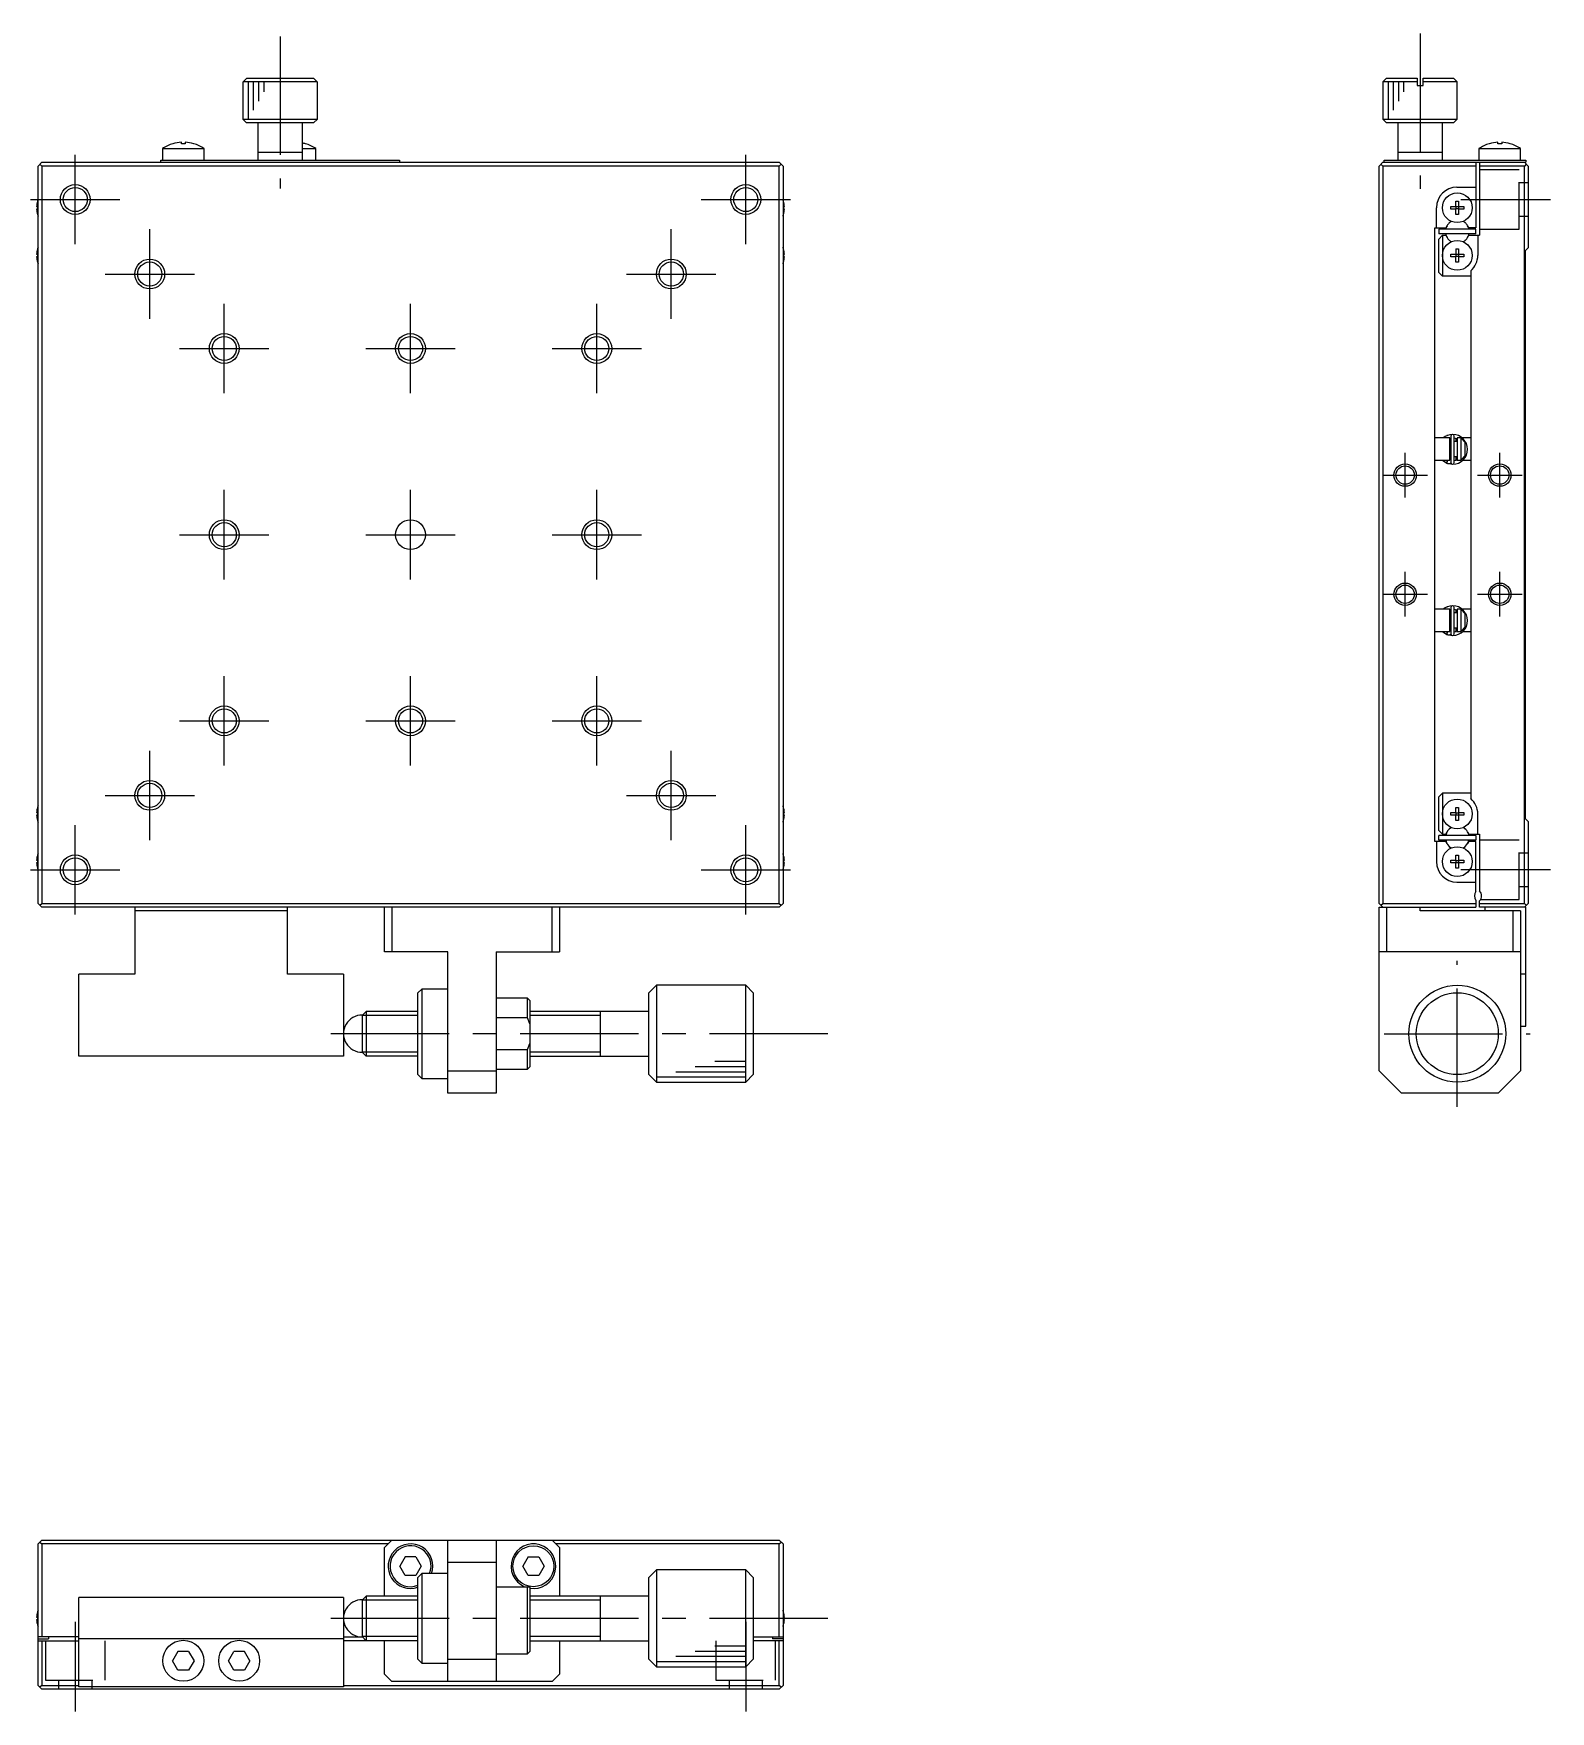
# Model space of a CAD drawing. Extents: x -3 to 303, y -8 to 232.
# Drawn here: x 99.4 to 303, y 7 to 232.3 of the extents above; entities that cross this region are included whole.
import ezdxf

# ---------------------------------------------------------------- set-up
doc = ezdxf.new("R2010")
doc.units = 0
doc.header["$LTSCALE"] = 0.5
doc.linetypes.add('CENTER', pattern=[50.8, 31.75, -6.35, 6.35, -6.35])
doc.linetypes.add('DASHED', pattern=[19.05, 12.7, -6.35])
for name, color, linetype in [('MSM_CENTER', 1, 'CENTER'), ('MSM_CONTINUOUS', 7, 'CONTINUOUS'), ('MSM_DASHED', 4, 'DASHED'), ('MSM_NARROW', 5, 'CONTINUOUS')]:
    doc.layers.add(name, color=color, linetype=linetype)

msp = doc.modelspace()

# ---------------------------------------------------------------- linework, layer by layer
at = {"layer": 'MSM_CENTER'}
for p, q in [((285.5, 232.28), (285.5, 211.45)), ((132.5, 231.88), (132.5, 211.47)), ((105, 204), (105, 216)), ((195, 204), (195, 216)), ((99, 210), (111, 210)), ((189, 210), (201, 210)), ((290.97, 210), (303, 210)), ((115, 194), (115, 206)), ((185, 194), (185, 206)), ((109, 200), (121, 200)), ((179, 200), (191, 200)), ((125, 184), (125, 196)), ((150, 184), (150, 196)), ((175, 184), (175, 196)), ((119, 190), (131, 190)), ((144, 190), (156, 190)), ((169, 190), (181, 190)), ((283.5, 170), (283.5, 176)), ((296.2, 170), (296.2, 176)), ((280.5, 173), (286.5, 173)), ((293.2, 173), (299.2, 173)), ((125, 159), (125, 171)), ((150, 159), (150, 171)), ((175, 159), (175, 171)), ((119, 165), (131, 165)), ((144, 165), (156, 165)), ((169, 165), (181, 165)), ((283.5, 154), (283.5, 160)), ((296.2, 154), (296.2, 160)), ((280.5, 157), (286.5, 157)), ((293.2, 157), (299.2, 157)), ((125, 134), (125, 146)), ((150, 134), (150, 146)), ((175, 134), (175, 146)), ((119, 140), (131, 140)), ((144, 140), (156, 140)), ((169, 140), (181, 140)), ((115, 124), (115, 136)), ((185, 124), (185, 136)), ((109, 130), (121, 130)), ((179, 130), (191, 130)), ((105, 114), (105, 126)), ((195, 114), (195, 126)), ((99, 120), (111, 120)), ((189, 120), (201, 120)), ((303, 120), (290.97, 120)), ((290.5, 88.2), (290.5, 107.8)), ((206, 98), (138.6, 98)), ((280.7, 98), (300.3, 98)), ((105, 19.03), (105, 7)), ((206, 19.5), (138.6, 19.5)), ((195, 19.03), (195, 7))]:
    msp.add_line(p, q, dxfattribs=at)
at = {"layer": 'MSM_CONTINUOUS'}
for p, q in [((127.5, 225.3), (127.5, 220.8)), ((127.5, 225.3), (127.52, 225.3)), ((127.52, 225.8), (128.02, 226.3)), ((127.52, 225.3), (127.52, 225.8)), ((137.48, 225.8), (127.52, 225.8)), ((128.02, 226.3), (136.98, 226.3)), ((136.98, 226.3), (137.48, 225.8)), ((137.48, 225.8), (137.48, 225.3)), ((137.48, 225.3), (137.5, 225.3)), ((137.5, 220.8), (137.5, 225.3)), ((281, 226.3), (280.5, 225.8)), ((280.5, 225.8), (280.5, 220.8)), ((285.1, 225.8), (280.5, 225.8)), ((281, 226.3), (285.1, 226.3)), ((285.1, 226.3), (285.1, 225.3)), ((285.1, 225.3), (285.9, 225.3)), ((285.9, 226.3), (290, 226.3)), ((285.9, 225.3), (285.9, 226.3)), ((290.5, 225.8), (285.9, 225.8)), ((290.5, 225.8), (290, 226.3)), ((290.5, 220.8), (290.5, 225.8)), ((127.5, 220.8), (128, 220.3)), ((127.5, 220.8), (137.5, 220.8)), ((137, 220.3), (137.5, 220.8)), ((280.5, 220.8), (281, 220.3)), ((280.5, 220.8), (290.5, 220.8)), ((290, 220.3), (290.5, 220.8)), ((137, 220.3), (128, 220.3)), ((129.5, 220.3), (129.5, 215.3)), ((135.5, 215.3), (135.5, 220.3)), ((290, 220.3), (281, 220.3)), ((282.5, 220.3), (282.5, 215.3)), ((288.5, 215.3), (288.5, 220.3)), ((116.7, 216.84), (116.7, 215.3)), ((116.7, 216.84), (122.3, 216.84)), ((118.1, 217.49), (118.1, 217.5)), ((119.24, 217.49), (119.24, 217.69)), ((119.76, 217.49), (119.24, 217.49)), ((119.76, 217.69), (119.76, 217.49)), ((120.9, 217.5), (120.9, 217.49)), ((122.3, 215.3), (122.3, 216.84)), ((135.5, 216.3), (129.5, 216.3)), ((135.5, 216.84), (137.3, 216.84)), ((135.9, 217.5), (135.9, 217.49)), ((137.3, 215.3), (137.3, 216.84)), ((288.5, 216.3), (282.5, 216.3)), ((293.4, 216.84), (293.4, 215.3)), ((293.4, 216.84), (299, 216.84)), ((294.8, 217.49), (294.8, 217.5)), ((295.94, 217.49), (295.94, 217.69)), ((296.46, 217.49), (295.94, 217.49)), ((296.46, 217.69), (296.46, 217.49)), ((297.6, 217.5), (297.6, 217.49)), ((299, 215.3), (299, 216.84)), ((100.5, 215), (100, 214.5)), ((100, 115.5), (100, 214.5)), ((100.25, 214.75), (100.5, 214.5)), ((100.5, 215), (199.5, 215)), ((100.5, 214.5), (100.5, 115.5)), ((199.5, 214.5), (100.5, 214.5)), ((116.5, 215.3), (148.5, 215.3)), ((116.5, 215), (116.5, 215.3)), ((148.5, 215.3), (148.5, 215)), ((200, 214.5), (199.5, 215)), ((199.5, 214.5), (199.75, 214.75)), ((199.5, 115.5), (199.5, 214.5)), ((200, 214.5), (200, 115.5)), ((280, 214.5), (280.5, 215)), ((280, 115.5), (280, 214.5)), ((280.5, 214.5), (280.25, 214.75)), ((280.5, 215), (299.7, 215)), ((293, 214.5), (280.5, 214.5)), ((280.5, 214.5), (280.5, 115.5)), ((280.7, 215.3), (299.7, 215.3)), ((280.7, 215), (280.7, 215.3)), ((293, 215), (293, 206.2)), ((293.5, 215), (293.5, 205.2)), ((299.5, 214.5), (293.5, 214.5)), ((299.5, 215), (300, 214.5)), ((299.75, 214.75), (299.5, 214.5)), ((299.5, 115.5), (299.5, 214.5)), ((299.7, 215.3), (299.7, 215)), ((300, 214.5), (300, 203.5)), ((99.93, 209.79), (99.93, 209.79)), ((200.07, 209.79), (200.07, 209.79)), ((290.32, 209.08), (290.32, 209.79)), ((290.32, 209.79), (290.68, 209.79)), ((290.45, 211.65), (293, 211.65)), ((290.68, 209.79), (290.68, 209.08)), ((99.81, 209.08), (99.93, 209.08)), ((99.93, 208.72), (99.81, 208.72)), ((99.93, 209.08), (99.93, 208.72)), ((99.93, 208.01), (99.93, 208.01)), ((200.07, 209.08), (200.19, 209.08)), ((200.07, 209.08), (200.07, 208.72)), ((200.19, 208.72), (200.07, 208.72)), ((200.07, 208.01), (200.07, 208.01)), ((287.7, 206.2), (287.7, 208.9)), ((289.61, 209.08), (290.32, 209.08)), ((289.61, 208.72), (289.61, 209.08)), ((290.32, 208.72), (289.61, 208.72)), ((290.33, 209.07), (290.32, 209.08)), ((290.33, 208.73), (290.32, 208.72)), ((290.32, 208.01), (290.32, 208.72)), ((290.68, 208.01), (290.32, 208.01)), ((290.33, 208.73), (290.33, 209.07)), ((290.33, 209.07), (290.67, 209.07)), ((290.67, 208.73), (290.33, 208.73)), ((290.67, 209.07), (290.68, 209.08)), ((290.67, 209.07), (290.67, 208.73)), ((290.67, 208.73), (290.68, 208.72)), ((290.68, 209.08), (291.39, 209.08)), ((291.39, 208.72), (290.68, 208.72)), ((290.68, 208.72), (290.68, 208.01)), ((291.39, 209.08), (291.39, 208.72)), ((287.5, 206.2), (288.96, 206.2)), ((287.5, 123.8), (287.5, 206.2)), ((293, 206), (288, 206)), ((288, 206), (288, 205.4)), ((293, 205.4), (288, 205.4)), ((288, 204.7), (288.5, 205.2)), ((288.5, 205.2), (288.96, 205.2)), ((288.5, 205.2), (288.5, 199.7)), ((289.13, 206.49), (288.96, 206.2)), ((288.96, 205.2), (289.13, 204.91)), ((292.04, 206.2), (291.87, 206.49)), ((291.87, 204.91), (292.04, 205.2)), ((293, 206.2), (292.04, 206.2)), ((292.04, 205.2), (293.5, 205.2)), ((293, 205.4), (293, 206)), ((293.25, 205.2), (293.25, 202.5)), ((99.93, 203.39), (99.93, 203.39)), ((200.07, 203.39), (200.07, 203.39)), ((288, 200.2), (288, 204.7)), ((290.32, 203.39), (290.32, 202.68)), ((290.32, 203.39), (290.68, 203.39)), ((290.68, 203.39), (290.68, 202.68)), ((299.65, 203.15), (300, 203.5)), ((299.65, 126.85), (299.65, 203.15)), ((99.81, 202.68), (99.93, 202.68)), ((99.93, 202.32), (99.81, 202.32)), ((99.93, 202.68), (99.93, 202.32)), ((99.93, 201.61), (99.93, 201.61)), ((200.07, 202.68), (200.19, 202.68)), ((200.07, 202.68), (200.07, 202.32)), ((200.19, 202.32), (200.07, 202.32)), ((200.07, 201.61), (200.07, 201.61)), ((289.61, 202.68), (290.32, 202.68)), ((289.61, 202.32), (289.61, 202.68)), ((290.32, 202.32), (289.61, 202.32)), ((290.33, 202.67), (290.32, 202.68)), ((290.33, 202.33), (290.32, 202.32)), ((290.32, 201.61), (290.32, 202.32)), ((290.68, 201.61), (290.32, 201.61)), ((290.33, 202.33), (290.33, 202.67)), ((290.33, 202.67), (290.67, 202.67)), ((290.67, 202.33), (290.33, 202.33)), ((290.67, 202.67), (290.68, 202.68)), ((290.67, 202.67), (290.67, 202.33)), ((290.67, 202.33), (290.68, 202.32)), ((290.68, 202.68), (291.39, 202.68)), ((291.39, 202.32), (290.68, 202.32)), ((290.68, 202.32), (290.68, 201.61)), ((291.39, 202.68), (291.39, 202.32)), ((288.5, 199.7), (288, 200.2)), ((292.3, 199.7), (288.5, 199.7)), ((292.3, 200.42), (292.3, 129.58)), ((289.5, 178), (287.5, 178)), ((289.12, 178.31), (289.09, 178.3)), ((289.09, 178.3), (289.09, 178.3)), ((289.09, 178.3), (289.09, 178.3)), ((289.13, 178.32), (289.12, 178.32)), ((289.12, 178.32), (289.12, 178.32)), ((289.12, 178.32), (289.12, 178.31)), ((289.14, 178.32), (289.13, 178.32)), ((289.13, 178.32), (289.13, 178.32)), ((289.13, 178.32), (289.13, 178.32)), ((289.13, 178.32), (289.13, 178.32)), ((289.13, 178.32), (289.13, 178.32)), ((289.13, 178.32), (289.13, 178.32)), ((289.13, 178.32), (289.13, 178.32)), ((289.14, 178.32), (289.14, 178.32)), ((289.14, 178.32), (289.14, 178.32)), ((289.14, 178.32), (289.14, 178.32)), ((289.5, 175), (289.5, 178)), ((289.5, 177.97), (289.64, 177.99)), ((289.64, 178.23), (289.64, 174.68)), ((290.09, 174.68), (290.09, 178.23)), ((290.09, 177.99), (290.5, 177.87)), ((290.5, 178), (290.5, 175)), ((291, 178), (290.5, 178)), ((291, 175), (291, 178)), ((292.3, 178), (291.14, 178)), ((289.5, 177.87), (289.64, 177.63)), ((289.64, 177.5), (289.5, 177.5)), ((290.5, 177.5), (290.09, 177.5)), ((290.3, 177.95), (290.3, 177.5)), ((291, 177.95), (291.5, 177.42)), ((291.5, 177.42), (291.5, 175.58)), ((287.5, 175), (289.5, 175)), ((288.5, 175), (289.09, 174.62)), ((289.01, 174.65), (289.16, 174.59)), ((289.08, 174.62), (289.23, 175)), ((289.08, 174.62), (289.08, 174.62)), ((289.09, 174.66), (289.1, 174.67)), ((289.09, 174.65), (289.09, 174.66)), ((289.09, 174.64), (289.09, 174.65)), ((289.09, 174.63), (289.09, 174.64)), ((289.09, 174.62), (289.09, 174.63)), ((289.09, 174.63), (289.09, 174.63)), ((289.09, 174.62), (289.12, 174.6)), ((289.09, 174.62), (289.09, 174.62)), ((289.09, 174.62), (289.09, 174.62)), ((289.09, 174.62), (289.09, 174.62)), ((289.1, 174.69), (289.11, 174.71)), ((289.1, 174.68), (289.1, 174.69)), ((289.1, 174.67), (289.1, 174.68)), ((289.11, 174.72), (289.12, 174.74)), ((289.11, 174.71), (289.11, 174.72)), ((289.12, 174.75), (289.13, 174.77)), ((289.12, 174.74), (289.12, 174.75)), ((289.12, 174.6), (289.15, 174.59)), ((289.13, 174.77), (289.14, 174.78)), ((289.14, 174.8), (289.15, 174.82)), ((289.14, 174.78), (289.14, 174.8)), ((289.15, 174.82), (289.16, 174.83)), ((289.15, 174.59), (289.19, 174.58)), ((289.16, 174.85), (289.17, 174.87)), ((289.16, 174.83), (289.16, 174.85)), ((289.16, 174.59), (289.85, 174.46)), ((289.17, 174.87), (289.18, 174.88)), ((289.18, 174.88), (289.19, 174.9)), ((289.19, 174.91), (289.2, 174.93)), ((289.19, 174.9), (289.19, 174.91)), ((289.19, 174.58), (289.22, 174.57)), ((289.2, 174.93), (289.21, 174.94)), ((289.21, 174.96), (289.22, 174.97)), ((289.21, 174.94), (289.21, 174.96)), ((289.22, 174.97), (289.23, 174.98)), ((289.22, 174.57), (289.26, 174.57)), ((289.23, 174.99), (289.24, 175)), ((289.23, 174.98), (289.23, 174.99)), ((289.26, 174.57), (289.29, 174.56)), ((289.29, 174.56), (289.33, 174.56)), ((289.33, 174.56), (289.36, 174.56)), ((289.36, 174.56), (289.4, 174.56)), ((289.4, 174.56), (289.44, 174.56)), ((289.44, 174.56), (289.47, 174.57)), ((289.47, 174.57), (289.51, 174.57)), ((289.5, 175.5), (289.64, 175.5)), ((289.64, 175.28), (289.5, 175.04)), ((289.51, 174.57), (289.54, 174.58)), ((289.54, 174.58), (289.58, 174.59)), ((289.58, 174.59), (289.61, 174.6)), ((289.61, 174.6), (289.64, 174.62)), ((289.64, 174.62), (289.65, 174.62)), ((290.09, 175.5), (290.5, 175.5)), ((290.5, 175.04), (290.09, 174.92)), ((290.3, 175.5), (290.3, 175)), ((290.3, 175), (290.39, 175)), ((290.5, 175), (291, 175)), ((291.5, 175.58), (291, 175.05)), ((291.23, 175), (292.3, 175)), ((289.5, 155), (287.5, 155)), ((289.12, 155.31), (289.09, 155.3)), ((289.09, 155.3), (289.09, 155.3)), ((289.09, 155.3), (289.09, 155.3)), ((289.13, 155.32), (289.12, 155.32)), ((289.12, 155.32), (289.12, 155.32)), ((289.12, 155.32), (289.12, 155.31)), ((289.14, 155.32), (289.13, 155.32)), ((289.13, 155.32), (289.13, 155.32)), ((289.13, 155.32), (289.13, 155.32)), ((289.13, 155.32), (289.13, 155.32)), ((289.13, 155.32), (289.13, 155.32)), ((289.13, 155.32), (289.13, 155.32)), ((289.13, 155.32), (289.13, 155.32)), ((289.14, 155.32), (289.14, 155.32)), ((289.14, 155.32), (289.14, 155.32)), ((289.14, 155.32), (289.14, 155.32)), ((289.5, 152), (289.5, 155)), ((289.5, 154.97), (289.64, 154.99)), ((289.5, 154.87), (289.64, 154.63)), ((289.64, 154.5), (289.5, 154.5)), ((289.64, 155.23), (289.64, 151.68)), ((290.09, 151.68), (290.09, 155.23)), ((290.09, 154.99), (290.5, 154.87)), ((290.5, 154.5), (290.09, 154.5)), ((290.3, 154.95), (290.3, 154.5)), ((290.5, 155), (290.5, 152)), ((291, 155), (290.5, 155)), ((291, 152), (291, 155)), ((291, 154.95), (291.5, 154.42)), ((292.3, 155), (291.14, 155)), ((291.5, 154.42), (291.5, 152.58)), ((287.5, 152), (289.5, 152)), ((288.5, 152), (289.09, 151.62)), ((289.01, 151.65), (289.08, 151.62)), ((289.08, 151.62), (289.23, 152)), ((289.08, 151.62), (289.16, 151.59)), ((289.09, 151.66), (289.1, 151.67)), ((289.09, 151.65), (289.09, 151.66)), ((289.09, 151.64), (289.09, 151.65)), ((289.09, 151.63), (289.09, 151.64)), ((289.09, 151.62), (289.09, 151.63)), ((289.09, 151.63), (289.09, 151.63)), ((289.09, 151.62), (289.12, 151.6)), ((289.09, 151.62), (289.09, 151.62)), ((289.09, 151.62), (289.09, 151.62)), ((289.09, 151.62), (289.09, 151.62)), ((289.1, 151.69), (289.11, 151.71)), ((289.1, 151.68), (289.1, 151.69)), ((289.1, 151.67), (289.1, 151.68)), ((289.11, 151.72), (289.12, 151.74)), ((289.11, 151.71), (289.11, 151.72)), ((289.12, 151.75), (289.13, 151.77)), ((289.12, 151.74), (289.12, 151.75)), ((289.12, 151.6), (289.15, 151.59)), ((289.13, 151.77), (289.14, 151.78)), ((289.14, 151.8), (289.15, 151.82)), ((289.14, 151.78), (289.14, 151.8)), ((289.15, 151.82), (289.16, 151.83)), ((289.15, 151.59), (289.19, 151.58)), ((289.16, 151.85), (289.17, 151.87)), ((289.16, 151.83), (289.16, 151.85)), ((289.16, 151.59), (289.85, 151.46)), ((289.17, 151.87), (289.18, 151.88)), ((289.18, 151.88), (289.19, 151.9)), ((289.19, 151.91), (289.2, 151.93)), ((289.19, 151.9), (289.19, 151.91)), ((289.19, 151.58), (289.22, 151.57)), ((289.2, 151.93), (289.21, 151.94)), ((289.21, 151.96), (289.22, 151.97)), ((289.21, 151.94), (289.21, 151.96)), ((289.22, 151.97), (289.23, 151.98)), ((289.22, 151.57), (289.26, 151.57)), ((289.23, 151.99), (289.24, 152)), ((289.23, 151.98), (289.23, 151.99)), ((289.26, 151.57), (289.29, 151.56)), ((289.29, 151.56), (289.33, 151.56)), ((289.33, 151.56), (289.36, 151.56)), ((289.36, 151.56), (289.4, 151.56)), ((289.4, 151.56), (289.44, 151.56)), ((289.44, 151.56), (289.47, 151.57)), ((289.47, 151.57), (289.51, 151.57)), ((289.5, 152.5), (289.64, 152.5)), ((289.64, 152.28), (289.5, 152.04)), ((289.51, 151.57), (289.54, 151.58)), ((289.54, 151.58), (289.58, 151.59)), ((289.58, 151.59), (289.61, 151.6)), ((289.61, 151.6), (289.64, 151.62)), ((289.64, 151.62), (289.65, 151.62)), ((290.09, 152.5), (290.5, 152.5)), ((290.5, 152.04), (290.09, 151.92)), ((290.3, 152.5), (290.3, 152)), ((290.3, 152), (290.39, 152)), ((290.5, 152), (291, 152)), ((291.5, 152.58), (291, 152.05)), ((291.23, 152), (292.3, 152)), ((288, 129.8), (288.5, 130.3)), ((288, 125.3), (288, 129.8)), ((292.3, 130.3), (288.5, 130.3)), ((288.5, 130.3), (288.5, 124.8)), ((99.81, 127.68), (99.93, 127.68)), ((99.93, 127.32), (99.81, 127.32)), ((99.93, 128.39), (99.93, 128.39)), ((99.93, 127.68), (99.93, 127.32)), ((99.93, 126.61), (99.93, 126.61)), ((200.07, 128.39), (200.07, 128.39)), ((200.07, 127.68), (200.19, 127.68)), ((200.07, 127.68), (200.07, 127.32)), ((200.19, 127.32), (200.07, 127.32)), ((200.07, 126.61), (200.07, 126.61)), ((289.61, 127.68), (290.32, 127.68)), ((289.61, 127.32), (289.61, 127.68)), ((290.32, 127.32), (289.61, 127.32)), ((290.32, 127.68), (290.32, 128.39)), ((290.32, 128.39), (290.68, 128.39)), ((290.33, 127.67), (290.32, 127.68)), ((290.33, 127.33), (290.32, 127.32)), ((290.32, 126.61), (290.32, 127.32)), ((290.68, 126.61), (290.32, 126.61)), ((290.33, 127.33), (290.33, 127.67)), ((290.33, 127.67), (290.67, 127.67)), ((290.67, 127.33), (290.33, 127.33)), ((290.67, 127.67), (290.68, 127.68)), ((290.67, 127.67), (290.67, 127.33)), ((290.67, 127.33), (290.68, 127.32)), ((290.68, 128.39), (290.68, 127.68)), ((290.68, 127.68), (291.39, 127.68)), ((291.39, 127.32), (290.68, 127.32)), ((290.68, 127.32), (290.68, 126.61)), ((291.39, 127.68), (291.39, 127.32)), ((293.25, 124.8), (293.25, 127.5)), ((300, 126.5), (299.65, 126.85)), ((300, 126.5), (300, 115.5)), ((288.5, 124.8), (288, 125.3)), ((293, 124.6), (288, 124.6)), ((288, 124), (288, 124.6)), ((293, 124), (288, 124)), ((288.5, 124.8), (288.96, 124.8)), ((288.96, 124.8), (289.13, 125.09)), ((291.87, 125.09), (292.04, 124.8)), ((292.04, 124.8), (293.5, 124.8)), ((293, 124.6), (293, 124)), ((293.5, 124.8), (293.5, 117.16)), ((99.93, 121.99), (99.93, 121.99)), ((200.07, 121.99), (200.07, 121.99)), ((288.96, 123.8), (287.5, 123.8)), ((287.7, 123.8), (287.7, 121.1)), ((289.13, 123.51), (288.96, 123.8)), ((290.32, 121.28), (290.32, 121.99)), ((290.32, 121.99), (290.68, 121.99)), ((290.68, 121.99), (290.68, 121.28)), ((292.04, 123.8), (291.87, 123.51)), ((293, 123.8), (292.04, 123.8)), ((293, 117.1), (293, 123.8)), ((99.81, 121.28), (99.93, 121.28)), ((99.93, 120.92), (99.81, 120.92)), ((99.93, 121.28), (99.93, 120.92)), ((99.93, 120.21), (99.93, 120.21)), ((200.07, 121.28), (200.19, 121.28)), ((200.07, 121.28), (200.07, 120.92)), ((200.19, 120.92), (200.07, 120.92)), ((200.07, 120.21), (200.07, 120.21)), ((289.61, 121.28), (290.32, 121.28)), ((289.61, 120.92), (289.61, 121.28)), ((290.32, 120.92), (289.61, 120.92)), ((290.33, 121.27), (290.32, 121.28)), ((290.33, 120.93), (290.32, 120.92)), ((290.32, 120.21), (290.32, 120.92)), ((290.68, 120.21), (290.32, 120.21)), ((290.33, 120.93), (290.33, 121.27)), ((290.33, 121.27), (290.67, 121.27)), ((290.67, 120.93), (290.33, 120.93)), ((290.67, 121.27), (290.68, 121.28)), ((290.67, 121.27), (290.67, 120.93)), ((290.67, 120.93), (290.68, 120.92)), ((290.68, 121.28), (291.39, 121.28)), ((291.39, 120.92), (290.68, 120.92)), ((290.68, 120.92), (290.68, 120.21)), ((291.39, 121.28), (291.39, 120.92)), ((290.45, 118.35), (293, 118.35)), ((100, 115.5), (100.5, 115)), ((100.25, 115.25), (100.5, 115.5)), ((100.5, 115.5), (199.5, 115.5)), ((199.5, 115), (100.5, 115)), ((113, 115), (113, 106)), ((133.5, 106), (133.5, 115)), ((146.5, 109), (146.5, 115)), ((147.5, 115), (147.5, 109)), ((169, 109), (169, 115)), ((170, 115), (170, 109)), ((199.5, 115), (200, 115.5)), ((199.5, 115.5), (199.75, 115.25)), ((280, 115.5), (280.5, 115)), ((280, 93), (280, 115)), ((280, 115), (293, 115)), ((280.25, 115.25), (280.5, 115.5)), ((280.5, 115.5), (293, 115.5)), ((281, 115), (281, 109)), ((285.5, 114.5), (285.5, 115)), ((293, 115.9), (293, 115)), ((293.5, 115), (293.5, 115.84)), ((293.5, 115.5), (299.5, 115.5)), ((299.7, 115), (293.5, 115)), ((294.2, 115), (294.2, 114.5)), ((300, 115.5), (299.5, 115)), ((299.5, 115.5), (299.75, 115.25)), ((299.7, 99), (299.7, 115)), ((133.5, 114.5), (113, 114.5)), ((299, 114.5), (285.5, 114.5)), ((298, 109), (298, 114.5)), ((299, 114.5), (299, 93)), ((155, 109), (146.5, 109)), ((155, 90), (155, 109)), ((161.5, 109), (170, 109)), ((161.5, 109), (161.5, 90)), ((299, 109), (280, 109)), ((113, 106), (105.5, 106)), ((105.5, 95), (105.5, 106)), ((141, 106), (133.5, 106)), ((141, 106), (141, 95)), ((299.7, 106), (299, 106)), ((151.5, 104), (151, 103.5)), ((155, 104), (151.5, 104)), ((151.5, 104), (151.5, 92)), ((183, 104.5), (182, 103.5)), ((195, 104.5), (183, 104.5)), ((183, 104.5), (183, 91.5)), ((196, 103.5), (195, 104.5)), ((195, 91.5), (195, 104.5)), ((151, 92.5), (151, 103.5)), ((165.7, 102.75), (161.5, 102.75)), ((166, 102.45), (165.7, 102.75)), ((165.7, 100.12), (165.7, 102.75)), ((166, 102.45), (166, 93.55)), ((182, 92.5), (182, 103.5)), ((196, 103.5), (196, 92.5)), ((143.5, 100.46), (144.04, 101)), ((143.5, 100.46), (143.5, 95.54)), ((144.04, 101), (144.04, 95)), ((151, 101), (144.04, 101)), ((165.7, 100.12), (161.5, 100.12)), ((166, 99.32), (165.7, 100.12)), ((182, 101), (166, 101)), ((175.5, 95), (175.5, 101)), ((299, 99), (299.7, 99)), ((141, 95), (105.5, 95)), ((144.04, 95), (143.5, 95.54)), ((151, 95), (144.04, 95)), ((161.5, 95.88), (165.7, 95.88)), ((165.7, 95.88), (166, 96.68)), ((165.7, 93.25), (165.7, 95.88)), ((166, 95), (182, 95)), ((151, 92.5), (151.5, 92)), ((155, 93), (161.5, 93)), ((161.5, 93.25), (165.7, 93.25)), ((165.7, 93.25), (166, 93.55)), ((182, 92.5), (183, 91.5)), ((195, 91.5), (196, 92.5)), ((280, 93), (283, 90)), ((296, 90), (299, 93)), ((151.5, 92), (155, 92)), ((183, 91.5), (195, 91.5)), ((161.5, 90), (155, 90)), ((296, 90), (283, 90)), ((100, 29.5), (100.5, 30)), ((100, 10.5), (100, 29.5)), ((100.25, 29.75), (100.5, 29.5)), ((100.5, 30), (199.5, 30)), ((147, 29.5), (100.5, 29.5)), ((100.5, 29.5), (100.5, 17)), ((147.5, 30), (146.5, 29)), ((155, 11), (155, 30)), ((161.5, 30), (161.5, 11)), ((170, 29), (169, 30)), ((199.5, 29.5), (169.5, 29.5)), ((199.5, 30), (200, 29.5)), ((199.5, 29.5), (199.75, 29.75)), ((199.5, 17), (199.5, 29.5)), ((200, 29.5), (200, 10.5)), ((146.5, 22.5), (146.5, 29)), ((149.28, 27.75), (148.56, 26.5)), ((150.72, 27.75), (149.28, 27.75)), ((150.72, 27.75), (151.44, 26.5)), ((165.78, 27.75), (165.06, 26.5)), ((165.78, 27.75), (167.22, 27.75)), ((167.22, 27.75), (167.94, 26.5)), ((170, 29), (170, 22.5)), ((149.28, 25.25), (148.56, 26.5)), ((150.72, 25.25), (149.28, 25.25)), ((151.44, 26.5), (150.72, 25.25)), ((151.5, 25.5), (151, 25)), ((151, 14), (151, 25)), ((155, 25.5), (151.5, 25.5)), ((151.5, 25.5), (151.5, 13.5)), ((161.5, 27), (155, 27)), ((165.78, 25.25), (165.06, 26.5)), ((167.22, 25.25), (165.78, 25.25)), ((167.94, 26.5), (167.22, 25.25)), ((183, 26), (182, 25)), ((182, 14), (182, 25)), ((195, 26), (183, 26)), ((183, 26), (183, 13)), ((196, 25), (195, 26)), ((195, 13), (195, 26)), ((196, 25), (196, 14)), ((161.5, 23.75), (166, 23.75)), ((165.7, 14.75), (165.7, 23.75)), ((166, 23.75), (166, 15.05)), ((99.93, 20.39), (99.93, 20.39)), ((105.5, 10.3), (105.5, 22.3)), ((141, 22.3), (105.5, 22.3)), ((141, 22.3), (141, 10.3)), ((143.5, 21.96), (144.04, 22.5)), ((143.5, 21.96), (143.5, 17.04)), ((144.04, 22.5), (144.04, 16.5)), ((151, 22.5), (144.04, 22.5)), ((182, 22.5), (166, 22.5)), ((175.5, 16.5), (175.5, 22.5)), ((200.07, 20.39), (200.07, 20.39)), ((99.81, 19.68), (99.93, 19.68)), ((99.93, 19.32), (99.81, 19.32)), ((99.93, 19.68), (99.93, 19.32)), ((99.93, 18.61), (99.93, 18.61)), ((200.07, 19.68), (200.19, 19.68)), ((200.07, 19.68), (200.07, 19.32)), ((200.19, 19.32), (200.07, 19.32)), ((200.07, 18.61), (200.07, 18.61)), ((105.5, 17), (100, 17)), ((100, 16.75), (101.4, 16.75)), ((100, 16.5), (105.5, 16.5)), ((100.5, 16.5), (100.5, 10.5)), ((101.4, 17), (101.4, 16.75)), ((105.5, 16.8), (141, 16.8)), ((141, 17), (143.54, 17)), ((151, 16.5), (141, 16.5)), ((144.04, 16.5), (143.5, 17.04)), ((146.5, 12), (146.5, 16.5)), ((166, 16.5), (182, 16.5)), ((170, 16.5), (170, 12)), ((196, 17), (200, 17)), ((200, 16.5), (196, 16.5)), ((198.6, 17), (198.6, 16.75)), ((200, 16.75), (198.6, 16.75)), ((199.5, 10.5), (199.5, 16.5)), ((118.78, 15.05), (118.06, 13.8)), ((118.78, 12.55), (118.06, 13.8)), ((120.22, 15.05), (118.78, 15.05)), ((120.22, 15.05), (120.94, 13.8)), ((120.94, 13.8), (120.22, 12.55)), ((125.56, 13.8), (126.28, 15.05)), ((126.28, 12.55), (125.56, 13.8)), ((127.72, 15.05), (126.28, 15.05)), ((128.44, 13.8), (127.72, 15.05)), ((128.44, 13.8), (127.72, 12.55)), ((151, 14), (151.5, 13.5)), ((155, 14), (161.5, 14)), ((161.5, 14.75), (165.7, 14.75)), ((165.7, 14.75), (166, 15.05)), ((182, 14), (183, 13)), ((195, 13), (196, 14)), ((120.22, 12.55), (118.78, 12.55)), ((127.72, 12.55), (126.28, 12.55)), ((146.5, 12), (147.5, 11)), ((151.5, 13.5), (155, 13.5)), ((169, 11), (170, 12)), ((183, 13), (195, 13)), ((100.5, 10), (100, 10.5)), ((100.5, 10.5), (100.25, 10.25)), ((100.5, 10.5), (105.5, 10.5)), ((199.5, 10), (100.5, 10)), ((141, 10.3), (105.5, 10.3)), ((141, 10.5), (199.5, 10.5)), ((169, 11), (147.5, 11)), ((200, 10.5), (199.5, 10)), ((199.75, 10.25), (199.5, 10.5))]:
    msp.add_line(p, q, dxfattribs=at)
for centre, radius in [((105, 210), 1.62), ((195, 210), 1.62), ((290.5, 208.9), 2), ((290.5, 202.5), 2), ((115, 200), 1.62), ((185, 200), 1.62), ((125, 190), 1.62), ((150, 190), 1.62), ((175, 190), 1.62), ((283.5, 173), 1.23), ((296.2, 173), 1.23), ((150, 165), 2), ((125, 165), 1.62), ((175, 165), 1.62), ((283.5, 157), 1.23), ((296.2, 157), 1.23), ((125, 140), 1.62), ((150, 140), 1.62), ((175, 140), 1.62), ((115, 130), 1.62), ((185, 130), 1.62), ((290.5, 127.5), 2), ((290.5, 121.1), 2), ((105, 120), 1.62), ((195, 120), 1.62), ((290.5, 98), 6.5), ((290.5, 98), 5.5), ((166.5, 26.5), 2.75), ((119.5, 13.8), 2.75), ((127, 13.8), 2.75)]:
    msp.add_circle(centre, radius, dxfattribs=at)
for centre, radius, start, end in [((119.5, 212.7), 5, 106.2858, 124.0558), ((119.5, 212.7), 4.99, 92.9848, 106.2726), ((119.5, 212.7), 4.99, 73.7274, 87.0152), ((119.5, 212.7), 5, 55.9442, 73.7142), ((134.5, 212.7), 4.99, 73.7274, 78.4472), ((134.5, 212.7), 5, 55.9442, 73.7142), ((296.2, 212.7), 5, 106.2858, 124.0558), ((296.2, 212.7), 4.99, 92.9848, 106.2726), ((296.2, 212.7), 4.99, 73.7274, 87.0152), ((296.2, 212.7), 5, 55.9442, 73.7142), ((103, 208.9), 3.19, 163.8933, 176.7703), ((103, 208.9), 3.2, 159.6359, 163.8775), ((197, 208.9), 3.2, 16.1225, 20.3641), ((197, 208.9), 3.19, 3.2297, 16.1067), ((290.45, 208.9), 2.75, 90, 180), ((103, 208.9), 3.19, 183.2297, 196.1067), ((103, 208.9), 3.2, 196.1225, 200.3641), ((197, 208.9), 3.2, 339.6359, 343.8775), ((197, 208.9), 3.19, 343.8933, 356.7703), ((290.5, 205.7), 1.59, 150, 169.1069), ((290.5, 205.7), 1.59, 190.893, 210), ((290.5, 205.7), 1.59, 135, 150), ((290.62, 205.59), 1.75, 121.8865, 135.0044), ((290.5, 205.7), 1.59, 120.4332, 135), ((290.5, 205.7), 1.59, 45, 59.5668), ((290.38, 205.59), 1.75, 44.9956, 58.1135), ((290.5, 205.7), 1.59, 30, 45), ((290.5, 205.7), 1.59, 10.8931, 30), ((290.5, 205.7), 1.59, 330, 349.107), ((103, 202.5), 3.19, 163.8933, 176.7703), ((103, 202.5), 3.2, 159.6359, 163.8775), ((197, 202.5), 3.2, 16.1225, 20.3641), ((197, 202.5), 3.19, 3.2297, 16.1067), ((290.5, 205.7), 1.59, 210, 225), ((290.62, 205.81), 1.75, 224.9956, 238.1135), ((290.5, 205.7), 1.59, 225, 239.5667), ((290.5, 205.7), 1.59, 300.4333, 315), ((290.38, 205.81), 1.75, 301.8865, 315.0044), ((290.5, 205.7), 1.59, 315, 330), ((103, 202.5), 3.19, 183.2297, 196.1067), ((103, 202.5), 3.2, 196.1225, 200.3641), ((197, 202.5), 3.2, 339.6359, 343.8775), ((197, 202.5), 3.19, 343.8933, 356.7703), ((290.5, 202.5), 2.75, 310.8852, 0), ((289.87, 176.45), 2, 90.7495, 129.5117), ((289.87, 178.23), 0.225, 0, 180), ((289.87, 176.46), 2, 270.7244, 89.3096), ((289.87, 174.68), 0.225, 180, 0), ((289.87, 153.45), 2, 90.7495, 129.5117), ((289.87, 155.23), 0.225, 0, 180), ((289.87, 153.46), 2, 270.7244, 89.3096), ((289.87, 151.68), 0.225, 180, 0), ((103, 127.5), 3.2, 159.6359, 163.8775), ((197, 127.5), 3.2, 16.1225, 20.3641), ((290.5, 127.5), 2.75, 0, 49.1148), ((103, 127.5), 3.19, 163.8933, 176.7703), ((103, 127.5), 3.19, 183.2297, 196.1067), ((103, 127.5), 3.2, 196.1225, 200.3641), ((197, 127.5), 3.2, 339.6359, 343.8775), ((197, 127.5), 3.19, 3.2297, 16.1067), ((197, 127.5), 3.19, 343.8933, 356.7703), ((290.5, 124.3), 1.59, 120.4333, 169.107), ((290.5, 124.3), 1.59, 190.8931, 239.5668), ((290.62, 124.19), 1.75, 121.8865, 135.0044), ((290.5, 124.3), 1.59, 30, 59.5668), ((290.5, 124.3), 1.59, 300.4332, 349.1069), ((290.38, 124.19), 1.75, 44.9956, 58.1135), ((290.5, 124.3), 1.59, 10.893, 30), ((103, 121.1), 3.19, 163.8933, 176.7703), ((103, 121.1), 3.2, 159.6359, 163.8775), ((197, 121.1), 3.2, 16.1225, 20.3641), ((197, 121.1), 3.19, 3.2297, 16.1067), ((290.62, 124.41), 1.75, 224.9956, 238.1135), ((290.38, 124.41), 1.75, 301.8865, 315.0044), ((103, 121.1), 3.19, 183.2297, 196.1067), ((103, 121.1), 3.2, 196.1225, 200.3641), ((197, 121.1), 3.2, 339.6359, 343.8775), ((197, 121.1), 3.19, 343.8933, 356.7703), ((290.45, 121.1), 2.75, 180, 270), ((292.75, 116.5), 1, 318.5904, 41.4096), ((293.8, 116.5), 1, 143.1301, 216.8699), ((143.5, 98), 2.5, 89.0566, 270.9434), ((150, 26.5), 3, 340.5288, 289.4712), ((166.5, 26.5), 3, 260.4059, 246.4435), ((150, 26.5), 2.75, 338.6763, 291.3237), ((103, 19.5), 3.19, 163.8933, 176.7703), ((103, 19.5), 3.2, 159.6359, 163.8775), ((143.5, 19.5), 2.5, 89.0566, 270.9434), ((197, 19.5), 3.2, 16.1225, 20.3641), ((197, 19.5), 3.19, 3.2297, 16.1067), ((103, 19.5), 3.19, 183.2297, 196.1067), ((103, 19.5), 3.2, 196.1225, 200.3641), ((197, 19.5), 3.2, 339.6359, 343.8775), ((197, 19.5), 3.19, 343.8933, 356.7703)]:
    msp.add_arc(centre, radius, start, end, dxfattribs=at)
at = {"layer": 'MSM_DASHED'}
for p, q in [((298.8, 214), (293.5, 214)), ((298.8, 206), (298.8, 214)), ((300, 212.25), (298.8, 212.25)), ((298.8, 207.75), (300, 207.75)), ((293.5, 206), (298.8, 206)), ((298.8, 124), (293.5, 124)), ((298.8, 116), (298.8, 124)), ((300, 122.25), (298.8, 122.25)), ((298.8, 117.75), (300, 117.75)), ((293.62, 116), (298.8, 116)), ((101, 16.38), (101, 11.2)), ((109, 11.2), (109, 16.5)), ((191, 16.5), (191, 11.2)), ((199, 11.2), (199, 16.5)), ((101, 11.2), (109, 11.2)), ((102.75, 11.2), (102.75, 10)), ((107.25, 10), (107.25, 11.2)), ((191, 11.2), (199, 11.2)), ((192.75, 11.2), (192.75, 10)), ((197.25, 10), (197.25, 11.2))]:
    msp.add_line(p, q, dxfattribs=at)
at = {"layer": 'MSM_NARROW'}
for p, q in [((128.2, 225.8), (128.2, 220.8)), ((128.9, 225.8), (128.9, 222.01)), ((129.6, 225.8), (129.6, 223.22)), ((130.3, 225.8), (130.3, 224.44)), ((281.2, 225.8), (281.2, 220.8)), ((281.9, 225.8), (281.9, 222.01)), ((282.6, 225.8), (282.6, 223.22)), ((283.3, 225.8), (283.3, 224.44)), ((151, 100.46), (143.5, 100.46)), ((175.5, 100.46), (166, 100.46)), ((151, 95.54), (143.5, 95.54)), ((175.5, 95.54), (166, 95.54)), ((185.61, 92.9), (195, 92.9)), ((188.22, 93.6), (195, 93.6)), ((190.84, 94.3), (195, 94.3)), ((183, 92.2), (195, 92.2)), ((151, 21.96), (143.5, 21.96)), ((175.5, 21.96), (166, 21.96)), ((151, 17.04), (143.5, 17.04)), ((175.5, 17.04), (166, 17.04)), ((190.84, 15.8), (195, 15.8)), ((183, 13.7), (195, 13.7)), ((185.61, 14.4), (195, 14.4)), ((188.22, 15.1), (195, 15.1))]:
    msp.add_line(p, q, dxfattribs=at)
for centre, radius in [((105, 210), 2), ((195, 210), 2), ((115, 200), 2), ((185, 200), 2), ((125, 190), 2), ((150, 190), 2), ((175, 190), 2), ((283.5, 173), 1.5), ((296.2, 173), 1.5), ((125, 165), 2), ((175, 165), 2), ((283.5, 157), 1.5), ((296.2, 157), 1.5), ((125, 140), 2), ((150, 140), 2), ((175, 140), 2), ((115, 130), 2), ((185, 130), 2), ((105, 120), 2), ((195, 120), 2)]:
    msp.add_circle(centre, radius, dxfattribs=at)

doc.saveas('drawing.dxf')
